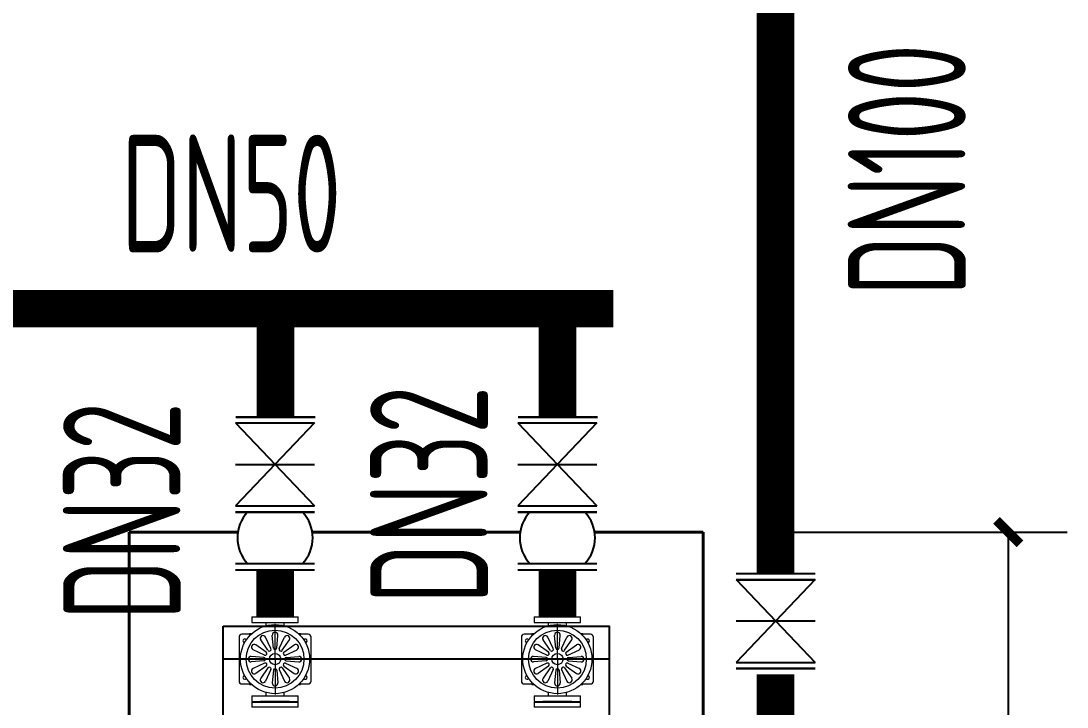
# Model space of a CAD drawing. Extents: x 84552 to 1115094, y -331058 to 102248.
# Drawn here: x 188205 to 190428, y 69747 to 71206 of the extents above; entities that cross this region are included whole.
import ezdxf

# ---------------------------------------------------------------- set-up
doc = ezdxf.new("R2010")
doc.units = 0
doc.header["$LTSCALE"] = 1000
doc.header["$MEASUREMENT"] = 0
doc.linetypes.add('AM_ISO08W050', pattern=[18, 12, -1.5, 3, -1.5])
doc.linetypes.add('DASH', pattern=[0.35, 0.25, -0.1])
for name, color, linetype, lineweight in [('AM_7', 4, 'AM_ISO08W050', 18), ('泡沫系统', 4, 'Continuous', 80), ('给水管', 3, 'Continuous', 100)]:
    doc.layers.add(name, color=color, linetype=linetype, lineweight=lineweight)
doc.layers.add('泡沫灭火系统', color=7, linetype='FENCELINE1')
doc.layers.add('消防喷淋', color=1, linetype='Continuous')
doc.styles.add('_TCH_DIM_T3', font='SIMPLEX', dxfattribs={"width": 0.705882, "bigfont": 'GBCBIG'})
doc.styles.add('sceie', font='sceie.shx', dxfattribs={"width": 0.7, "bigfont": 'sceic.shx'})
doc.linetypes.add('FENCELINE1', pattern='A,0.25,-0.1,[133,ltypeshp.shx,S=0.1,R=0,X=-0.1,Y=0],-0.1,1', length=1.45)
doc.dimstyles.new('副本 _TWT_ARCH&&100', dxfattribs={"dimtxt": 150, "dimasz": 50, "dimexe": 125, "dimexo": 125, "dimgap": 75, "dimtad": 1, "dimdec": 0, "dimzin": 0, "dimdsep": 46, "dimtxsty": '_TCH_DIM_T3', "dimblk": 'ARCHTICK', "dimcen": 0.09, "dimclrd": 3, "dimclre": 3, "dimclrt": 3, "dimazin": 2, "dimtfac": 1, "dimtdec": 0, "dimtix": 1, "dimtmove": 2, "dimatfit": 3, "dimfxl": 0, "dimtolj": 1, "dimtzin": 0, "dimlwd": -1, "dimarcsym": 0})

# ---------------------------------------------------------------- blocks, each defined once
blk = doc.blocks.new('_ArchTick')
at = {"color": 0, "linetype": 'ByBlock', "const_width": 0.4}
blk.add_lwpolyline([(-0.5, -0.5), (0.5, 0.5)], dxfattribs=at)
blk = doc.blocks.new('*D1655')
at = {"color": 3, "lineweight": -2}
for p, q in [((189780.3, 70119), (190428.5, 70119)), ((189780.3, 68159), (190428.5, 68159))]:
    blk.add_line(p, q, dxfattribs=at)
at = {"color": 3}
blk.add_line((190303.5, 70119), (190303.5, 68159), dxfattribs=at)
at = {"layer": 'Defpoints', "color": 0}
for p in [(189655.3, 70119), (189655.3, 68159), (190303.5, 68159)]:
    blk.add_point(p, dxfattribs=at)
at = {"color": 3, "xscale": 50, "yscale": 50, "zscale": 50}
for p, rotation in [((190303.5, 70119), 90), ((190303.5, 68159), 270)]:
    blk.add_blockref('_ArchTick', p, dxfattribs=dict(at, rotation=rotation))
at = {"color": 3, "insert": (190153.5, 69139), "char_height": 150, "attachment_point": 5, "rotation": 90, "style": '_TCH_DIM_T3'}
blk.add_mtext('\\A1;1960', dxfattribs=at)

msp = doc.modelspace()

# ---------------------------------------------------------------- linework, layer by layer
at = {"lineweight": -3}
for p, q in [((188661.3, 70351.3), (188829.3, 70351.3)), ((188662.3, 70363.8), (188830.3, 70363.8)), ((188830.3, 70363.8), (188662.3, 70363.8)), ((189261.3, 70351.3), (189429.3, 70351.3)), ((189262.3, 70363.8), (189430.3, 70363.8)), ((189430.3, 70363.8), (189262.3, 70363.8)), ((188661.3, 70263.1), (188829.3, 70263.1)), ((189261.3, 70263.1), (189429.3, 70263.1)), ((188661.3, 70174.9), (188829.3, 70174.9)), ((189261.3, 70174.9), (189429.3, 70174.9)), ((188661.3, 70161.8), (188829.3, 70161.8)), ((188829.3, 70161.8), (188661.3, 70161.8)), ((189261.3, 70161.8), (189429.3, 70161.8)), ((189429.3, 70161.8), (189261.3, 70161.8)), ((188661.3, 70052.1), (188829.3, 70052.1)), ((188661.3, 70039), (188829.3, 70039)), ((189261.3, 70052.1), (189429.3, 70052.1)), ((189261.3, 70039), (189429.3, 70039)), ((189725, 70030.9), (189893, 70030.9)), ((189725, 70030.9), (189893, 70030.9)), ((189725, 70018.4), (189893, 70018.4)), ((189725, 70017.8), (189893, 70017.8)), ((189893, 70017.8), (189725, 70017.8)), ((189725, 69930.2), (189893, 69930.2)), ((189725, 69842), (189893, 69842)), ((189725, 69828.9), (189893, 69828.9)), ((189893, 69828.9), (189725, 69828.9))]:
    msp.add_line(p, q, dxfattribs=at)
at = {"color": 0, "lineweight": -3}
for p, q in [((188661.3, 70351.3), (188829.3, 70174.9)), ((188829.3, 70351.3), (188661.3, 70174.9)), ((189261.3, 70351.3), (189429.3, 70174.9)), ((189429.3, 70351.3), (189261.3, 70174.9)), ((189725, 70018.4), (189893, 69842)), ((189893, 70018.4), (189725, 69842))]:
    msp.add_line(p, q, dxfattribs=at)
at = {"color": 40, "lineweight": 40}
for p, q in [((188435.3, 70119), (188435.3, 68169)), ((188666.2, 70119), (188435.3, 70119)), ((189266.2, 70119), (188824.3, 70119)), ((189655.3, 70119), (189424.3, 70119)), ((189655.3, 68159), (189655.3, 70119))]:
    msp.add_line(p, q, dxfattribs=at)
at = {"color": 7, "linetype": 'Continuous', "lineweight": 15}
for p, q in [((188695.8, 69939), (188695.8, 69927)), ((188695.8, 69939), (188794.8, 69939)), ((188695.8, 69927), (188794.8, 69927)), ((188725.8, 69927), (188725.8, 69919.8)), ((188764.8, 69919.8), (188764.8, 69927)), ((188794.8, 69927), (188794.8, 69939)), ((189295.8, 69939), (189295.8, 69927)), ((189295.8, 69939), (189394.8, 69939)), ((189295.8, 69927), (189394.8, 69927)), ((189325.8, 69927), (189325.8, 69919.8)), ((189364.8, 69919.8), (189364.8, 69927)), ((189394.8, 69927), (189394.8, 69939)), ((188691.3, 69901.8), (188674.8, 69901.8)), ((188691.3, 69903), (188691.3, 69898.8)), ((188695.4, 69903), (188691.3, 69903)), ((188741.7, 69872.6), (188739.3, 69899.4)), ((188748.9, 69872.6), (188751.2, 69899.4)), ((188799.3, 69903), (188795.1, 69903)), ((188799.3, 69898.8), (188799.3, 69903)), ((188815.8, 69901.8), (188799.3, 69901.8)), ((189291.3, 69901.8), (189274.8, 69901.8)), ((189291.3, 69903), (189291.3, 69898.8)), ((189295.4, 69903), (189291.3, 69903)), ((189341.7, 69872.6), (189339.3, 69899.4)), ((189348.9, 69872.6), (189351.2, 69899.4)), ((189399.3, 69903), (189395.1, 69903)), ((189399.3, 69898.8), (189399.3, 69903)), ((189415.8, 69901.8), (189399.3, 69901.8)), ((188668.8, 69895.8), (188668.8, 69802.2)), ((188726.6, 69863.9), (188704.6, 69879.4)), ((188730.3, 69867.7), (188714.9, 69889.7)), ((188736.5, 69871.3), (188725.2, 69895.7)), ((188754, 69871.3), (188765.4, 69895.7)), ((188760.2, 69867.7), (188775.7, 69889.7)), ((188764, 69863.9), (188786, 69879.4)), ((188821.8, 69802.2), (188821.8, 69895.8)), ((189268.8, 69895.8), (189268.8, 69802.2)), ((189326.6, 69863.9), (189304.6, 69879.4)), ((189330.3, 69867.7), (189314.9, 69889.7)), ((189336.5, 69871.3), (189325.2, 69895.7)), ((189354, 69871.3), (189365.4, 69895.7)), ((189360.2, 69867.7), (189375.7, 69889.7)), ((189364, 69863.9), (189386, 69879.4)), ((189421.8, 69802.2), (189421.8, 69895.8)), ((188721.6, 69852.5), (188694.8, 69854.9)), ((188723, 69857.7), (188698.6, 69869)), ((188723, 69857.7), (188723, 69857.7)), ((188730.3, 69867.7), (188730.3, 69867.7)), ((188741.7, 69872.6), (188741.7, 69872.6)), ((188754, 69871.3), (188754, 69871.3)), ((188764, 69863.9), (188764, 69863.9)), ((188767.6, 69857.7), (188792, 69869)), ((188769, 69852.5), (188795.8, 69854.9)), ((189321.6, 69852.5), (189294.8, 69854.9)), ((189323, 69857.7), (189298.6, 69869)), ((189323, 69857.7), (189323, 69857.7)), ((189330.3, 69867.7), (189330.3, 69867.7)), ((189341.7, 69872.6), (189341.7, 69872.6)), ((189354, 69871.3), (189354, 69871.3)), ((189364, 69863.9), (189364, 69863.9)), ((189367.6, 69857.7), (189392, 69869)), ((189369, 69852.5), (189395.8, 69854.9)), ((188721.6, 69845.4), (188694.8, 69843)), ((188723, 69840.2), (188698.6, 69828.9)), ((188726.6, 69834), (188704.6, 69818.6)), ((188721.6, 69845.4), (188721.6, 69845.4)), ((188726.6, 69834), (188726.6, 69834)), ((188764, 69834), (188786, 69818.6)), ((188767.6, 69840.2), (188792, 69828.9)), ((188767.6, 69840.2), (188767.6, 69840.2)), ((188769, 69852.5), (188769, 69852.5)), ((188769, 69845.4), (188795.8, 69843)), ((189321.6, 69845.4), (189294.8, 69843)), ((189323, 69840.2), (189298.6, 69828.9)), ((189326.6, 69834), (189304.6, 69818.6)), ((189321.6, 69845.4), (189321.6, 69845.4)), ((189326.6, 69834), (189326.6, 69834)), ((189364, 69834), (189386, 69818.6)), ((189367.6, 69840.2), (189392, 69828.9)), ((189367.6, 69840.2), (189367.6, 69840.2)), ((189369, 69852.5), (189369, 69852.5)), ((189369, 69845.4), (189395.8, 69843)), ((188730.3, 69830.2), (188714.9, 69808.2)), ((188736.5, 69826.7), (188725.2, 69802.3)), ((188736.5, 69826.7), (188736.6, 69826.7)), ((188741.7, 69825.3), (188739.3, 69798.5)), ((188748.9, 69825.3), (188751.2, 69798.5)), ((188748.9, 69825.3), (188748.9, 69825.3)), ((188754, 69826.7), (188765.4, 69802.3)), ((188760.2, 69830.2), (188775.7, 69808.2)), ((188760.2, 69830.2), (188760.2, 69830.2)), ((189330.3, 69830.2), (189314.9, 69808.2)), ((189336.5, 69826.7), (189325.2, 69802.3)), ((189336.5, 69826.7), (189336.6, 69826.7)), ((189341.7, 69825.3), (189339.3, 69798.5)), ((189348.9, 69825.3), (189351.2, 69798.5)), ((189348.9, 69825.3), (189348.9, 69825.3)), ((189354, 69826.7), (189365.4, 69802.3)), ((189360.2, 69830.2), (189375.7, 69808.2)), ((189360.2, 69830.2), (189360.2, 69830.2)), ((188674.8, 69796.2), (188691.3, 69796.2)), ((188691.3, 69799.1), (188691.3, 69795)), ((188691.3, 69795), (188695.4, 69795)), ((188795.1, 69795), (188799.3, 69795)), ((188799.3, 69795), (188799.3, 69799.1)), ((188799.3, 69796.2), (188815.8, 69796.2)), ((189274.8, 69796.2), (189291.3, 69796.2)), ((189291.3, 69799.1), (189291.3, 69795)), ((189291.3, 69795), (189295.4, 69795)), ((189395.1, 69795), (189399.3, 69795)), ((189399.3, 69795), (189399.3, 69799.1)), ((189399.3, 69796.2), (189415.8, 69796.2)), ((188695.8, 69771), (188695.8, 69759)), ((188695.8, 69771), (188794.8, 69771)), ((188725.8, 69778.1), (188725.8, 69771)), ((188764.8, 69771), (188764.8, 69778.1)), ((188794.8, 69759), (188794.8, 69771)), ((189295.8, 69771), (189295.8, 69759)), ((189295.8, 69771), (189394.8, 69771)), ((189325.8, 69778.1), (189325.8, 69771)), ((189364.8, 69771), (189364.8, 69778.1)), ((189394.8, 69759), (189394.8, 69771)), ((188695.8, 69759), (188794.8, 69759)), ((188695.8, 69756.9), (188695.8, 69747.3)), ((188696.1, 69757.2), (188794.5, 69757.2)), ((188714.7, 69758.7), (188714.7, 69757.5)), ((188775.9, 69757.5), (188775.9, 69758.7)), ((188794.8, 69747.3), (188794.8, 69756.9)), ((189295.8, 69759), (189394.8, 69759)), ((189295.8, 69756.9), (189295.8, 69747.3)), ((189296.1, 69757.2), (189394.5, 69757.2)), ((189314.7, 69758.7), (189314.7, 69757.5)), ((189375.9, 69757.5), (189375.9, 69758.7)), ((189394.8, 69747.3), (189394.8, 69756.9))]:
    msp.add_line(p, q, dxfattribs=at)
at = {"color": 8, "linetype": 'Continuous', "lineweight": 15}
for p, q in [((188794.8, 69756.9), (188695.8, 69756.9)), ((188695.8, 69747.3), (188794.8, 69747.3)), ((188775.9, 69758.7), (188714.7, 69758.7)), ((188714.7, 69757.5), (188775.9, 69757.5)), ((189394.8, 69756.9), (189295.8, 69756.9)), ((189295.8, 69747.3), (189394.8, 69747.3)), ((189375.9, 69758.7), (189314.7, 69758.7)), ((189314.7, 69757.5), (189375.9, 69757.5))]:
    msp.add_line(p, q, dxfattribs=at)
at = {"color": 7, "linetype": 'Continuous', "lineweight": 15}
for centre, radius in [((188745.3, 69849), 73.5), ((189345.3, 69849), 73.5), ((188745.3, 69849), 61.5), ((189345.3, 69849), 61.5), ((188745.3, 69849), 12), ((189345.3, 69849), 12)]:
    msp.add_circle(centre, radius, dxfattribs=at)
at = {"ltscale": 200}
for centre, start, end in [((188745.3, 70106.9), 136.71, 223.29), ((188745.3, 70106.9), 316.71, 43.29), ((189345.3, 70106.9), 136.71, 223.29), ((189345.3, 70106.9), 316.71, 43.29)]:
    msp.add_arc(centre, 80, start, end, dxfattribs=at)
at = {"color": 7, "linetype": 'Continuous', "lineweight": 15}
for centre, radius, start, end in [((188674.8, 69895.8), 6, 90, 180), ((188719.8, 69893.1), 6, 120.1383, 215.069), ((188719.8, 69893.1), 6, 24.931, 119.8617), ((188745.3, 69900), 6, 90.1383, 185.069), ((188745.3, 69900), 6, 354.931, 89.8617), ((188770.8, 69893.1), 6, 60.1383, 155.069), ((188770.8, 69893.1), 6, 324.931, 59.8617), ((188815.8, 69895.8), 6, 0, 90), ((189274.8, 69895.8), 6, 90, 180), ((189319.8, 69893.1), 6, 120.1383, 215.069), ((189319.8, 69893.1), 6, 24.931, 119.8617), ((189345.3, 69900), 6, 90.1383, 185.069), ((189345.3, 69900), 6, 354.931, 89.8617), ((189370.8, 69893.1), 6, 60.1383, 155.069), ((189370.8, 69893.1), 6, 324.931, 59.8617), ((189415.8, 69895.8), 6, 0, 90), ((188680.8, 69888), 3.9, 90, 268.869), ((188680.8, 69888), 3.9, 28.8124, 90), ((188701.1, 69874.5), 6, 150.1383, 245.069), ((188701.1, 69874.4), 6, 54.931, 149.8617), ((188789.5, 69874.4), 6, 30.1383, 125.069), ((188789.4, 69874.5), 6, 294.931, 29.8617), ((188809.8, 69888), 3.9, 270, 151.1876), ((189280.8, 69888), 3.9, 90, 268.869), ((189280.8, 69888), 3.9, 28.8124, 90), ((189301.1, 69874.5), 6, 150.1383, 245.069), ((189301.1, 69874.4), 6, 54.931, 149.8617), ((189389.5, 69874.4), 6, 30.1383, 125.069), ((189389.4, 69874.5), 6, 294.931, 29.8617), ((189409.8, 69888), 3.9, 270, 151.1876), ((188694.3, 69848.9), 6, 84.931, 179.8617), ((188724.5, 69861), 3.6, 245.1304, 54.931), ((188733.3, 69869.7), 3.6, 215.1304, 24.931), ((188745.3, 69873), 3.6, 185.1304, 354.931), ((188757.3, 69869.7), 3.6, 155.1304, 324.931), ((188766.1, 69861), 3.6, 125.1304, 294.931), ((188796.3, 69848.9), 6, 0.1383, 95.069), ((189294.3, 69848.9), 6, 84.931, 179.8617), ((189324.5, 69861), 3.6, 245.1304, 54.931), ((189333.3, 69869.7), 3.6, 215.1304, 24.931), ((189345.3, 69873), 3.6, 185.1304, 354.931), ((189357.3, 69869.7), 3.6, 155.1304, 324.931), ((189366.1, 69861), 3.6, 125.1304, 294.931), ((189396.3, 69848.9), 6, 0.1383, 95.069), ((188694.3, 69849), 6, 180.1383, 275.069), ((188721.3, 69849), 3.6, 275.1304, 84.931), ((188724.5, 69837), 3.6, 305.1304, 114.931), ((188733.3, 69828.2), 3.6, 335.1304, 144.931), ((188757.3, 69828.2), 3.6, 35.1304, 204.931), ((188766.1, 69837), 3.6, 65.1304, 234.931), ((188769.3, 69849), 3.6, 95.1304, 264.931), ((188796.3, 69849), 6, 264.931, 359.8617), ((189294.3, 69849), 6, 180.1383, 275.069), ((189321.3, 69849), 3.6, 275.1304, 84.931), ((189324.5, 69837), 3.6, 305.1304, 114.931), ((189333.3, 69828.2), 3.6, 335.1304, 144.931), ((189357.3, 69828.2), 3.6, 35.1304, 204.931), ((189366.1, 69837), 3.6, 65.1304, 234.931), ((189369.3, 69849), 3.6, 95.1304, 264.931), ((189396.3, 69849), 6, 264.931, 359.8617), ((188680.8, 69810), 3.9, 91.131, 270), ((188701.1, 69823.4), 6, 114.931, 209.8617), ((188701.1, 69823.5), 6, 210.1383, 305.069), ((188745.3, 69825), 3.6, 5.1304, 174.931), ((188789.5, 69823.5), 6, 234.931, 329.8617), ((188789.4, 69823.4), 6, 330.1383, 65.069), ((188809.8, 69810), 3.9, 208.8124, 90), ((189280.8, 69810), 3.9, 91.131, 270), ((189301.1, 69823.4), 6, 114.931, 209.8617), ((189301.1, 69823.5), 6, 210.1383, 305.069), ((189345.3, 69825), 3.6, 5.1304, 174.931), ((189389.5, 69823.5), 6, 234.931, 329.8617), ((189389.4, 69823.4), 6, 330.1383, 65.069), ((189409.8, 69810), 3.9, 208.8124, 90), ((188674.8, 69802.2), 6, 180, 270), ((188680.8, 69810), 3.9, 270, 331.1876), ((188719.8, 69804.8), 6, 144.931, 239.8617), ((188719.8, 69804.8), 6, 240.1383, 335.069), ((188745.3, 69798), 6, 174.931, 269.8617), ((188745.3, 69798), 6, 270.1383, 5.069), ((188770.8, 69804.8), 6, 204.931, 299.8617), ((188770.8, 69804.8), 6, 300.1383, 35.069), ((188815.8, 69802.2), 6, 270, 0), ((189274.8, 69802.2), 6, 180, 270), ((189280.8, 69810), 3.9, 270, 331.1876), ((189319.8, 69804.8), 6, 144.931, 239.8617), ((189319.8, 69804.8), 6, 240.1383, 335.069), ((189345.3, 69798), 6, 174.931, 269.8617), ((189345.3, 69798), 6, 270.1383, 5.069), ((189370.8, 69804.8), 6, 204.931, 299.8617), ((189370.8, 69804.8), 6, 300.1383, 35.069), ((189415.8, 69802.2), 6, 270, 0), ((188696.1, 69756.9), 0.3, 90, 180), ((188696.1, 69747.3), 0.3, 180, 270), ((188714.4, 69757.5), 0.3, 270, 0), ((188715, 69758.7), 0.3, 90, 180), ((188775.6, 69758.7), 0.3, 0, 90), ((188776.2, 69757.5), 0.3, 180, 270), ((188794.5, 69756.9), 0.3, 0, 90), ((188794.5, 69747.3), 0.3, 270, 0), ((189296.1, 69756.9), 0.3, 90, 180), ((189296.1, 69747.3), 0.3, 180, 270), ((189314.4, 69757.5), 0.3, 270, 0), ((189315, 69758.7), 0.3, 90, 180), ((189375.6, 69758.7), 0.3, 0, 90), ((189376.2, 69757.5), 0.3, 180, 270), ((189394.5, 69756.9), 0.3, 0, 90), ((189394.5, 69747.3), 0.3, 270, 0)]:
    msp.add_arc(centre, radius, start, end, dxfattribs=at)
at = {"layer": 'AM_7'}
for p, q in [((188745.3, 69849), (188745.3, 69924.1)), ((189345.3, 69849), (189345.3, 69924.1)), ((188745.3, 69849), (188670.1, 69849)), ((188745.3, 69849), (188820.5, 69849)), ((188745.3, 69849), (188745.3, 69773.8)), ((189345.3, 69849), (189270.1, 69849)), ((189345.3, 69849), (189420.5, 69849)), ((189345.3, 69849), (189345.3, 69773.8))]:
    msp.add_line(p, q, dxfattribs=at)
at = {"layer": '泡沫灭火系统', "linetype": 'ByBlock'}
msp.add_lwpolyline([(188635.3, 69919), (189455.3, 69919), (189455.3, 68569), (188635.3, 68569)], close=True, dxfattribs=at)
at = {"layer": '泡沫系统', "color": 0, "linetype": 'DASH', "lineweight": -3, "ltscale": 1000}
msp.add_line((189455.3, 69849), (188635.3, 69849), dxfattribs=at)
at = {"layer": '泡沫系统', "lineweight": -3, "ltscale": 200, "const_width": 80, "flags": 128}
for points in [[(189464.2, 70594.3), (187975.5, 70594.3), (187975.5, 71327.1)], [(188746.3, 70363.8), (188746.3, 70594.3)], [(189345.3, 70363.8), (189345.3, 70594.3)], [(188745.3, 69939.8), (188745.3, 70039)], [(189345.3, 69939.8), (189345.3, 70039)]]:
    msp.add_lwpolyline(points, dxfattribs=at)
at = {"layer": '消防喷淋', "ltscale": 200, "const_width": 80, "flags": 128}
msp.add_lwpolyline([(189809, 71644.6), (189809, 70030.9)], dxfattribs=at)
msp.add_lwpolyline([(189710.6, 69528.9), (189758.9, 69528.9, 0.414214), (189808.9, 69578.9), (189809, 69816.4)], format="xyb", dxfattribs=at)

# ---------------------------------------------------------------- texts
at = {"layer": '给水管', "color": 0, "lineweight": -3, "ltscale": 200, "style": 'sceie', "width": 0.7}
for s, p in [('DN100', (190213, 70621.3)), ('DN32', (189197.7, 69966.5)), ('DN32', (188545.1, 69931.9))]:
    msp.add_text(s, height=250, rotation=90, dxfattribs=at).set_placement(p)
msp.add_text('DN50', height=250, dxfattribs=at).set_placement((188418.6, 70714))

# ---------------------------------------------------------------- dimensions: what is measured, and where the dimension line sits
dim = msp.add_linear_dim(base=(190303.5, 68159), p1=(189655.3, 70119), p2=(189655.3, 68159), angle=90, dimstyle='副本 _TWT_ARCH&&100', override={"dimfxl": 100})
dim.commit()
dim.dimension.update_dxf_attribs({"geometry": '*D1655', "text_midpoint": (190153.5, 69139)})

doc.saveas('drawing.dxf')
